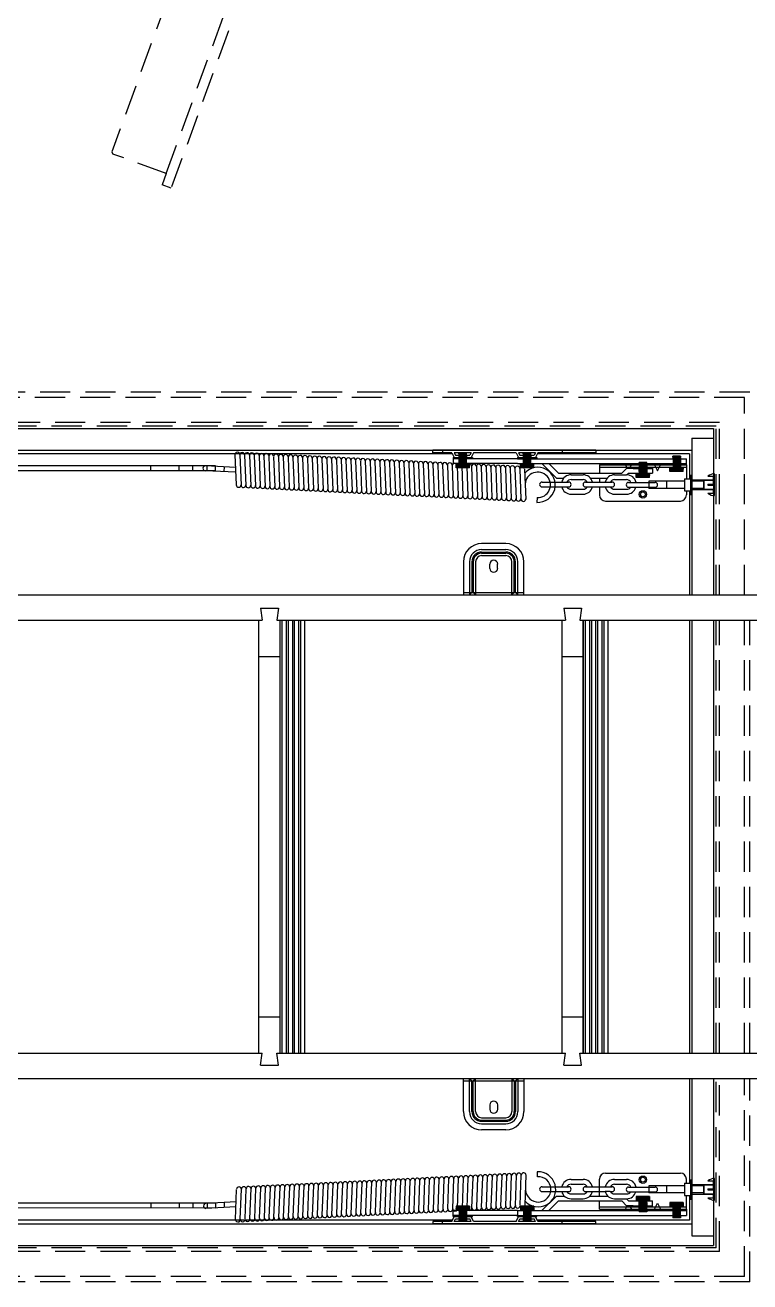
# Model space of a CAD drawing. Extents: x 216 to 4624, y 67 to 3629.
# Drawn here: x 3090 to 3690, y 624 to 1664 of the extents above; entities that cross this region are included whole.
import ezdxf

# ---------------------------------------------------------------- set-up
doc = ezdxf.new("R2010")
doc.units = 0
doc.header["$LTSCALE"] = 100
doc.header["$MEASUREMENT"] = 0
doc.linetypes.add('HIDDEN', pattern=[0.375, 0.25, -0.125])
doc.layers.get('0').update_dxf_attribs({"linetype": 'CONTINUOUS'})
doc.layers.add('SKJULT', color=7, linetype='HIDDEN')
pattern_1 = [(135, (5903.90907, -12883.20699), (-0.0883883476, -0.0883883476), [])]

msp = doc.modelspace()

# ---------------------------------------------------------------- hatches: boundary and pattern name
at = {"linetype": 'CONTINUOUS', "ltscale": 2}
h = msp.add_hatch(dxfattribs=at)
h.set_pattern_fill('ANSI31', angle=90, style=0)
h.set_pattern_definition(pattern_1)
h.paths.add_polyline_path([(3455.5, 1308.5), (3455.6, 1310.5), (3449.2, 1310.5), (3449.4, 1308.5), (3449.4, 1301.5), (3446.9, 1301.5), (3446.9, 1298), (3457.9, 1298), (3457.9, 1301.5), (3455.5, 1301.5)])
h.paths.add_polyline_path([(3502.6, 1301.5), (3500.2, 1301.5), (3500.2, 1298), (3511.2, 1298), (3511.2, 1301.5), (3508.7, 1301.5), (3508.7, 1308.5), (3508.9, 1310.5), (3502.5, 1310.5), (3502.6, 1308.5)])
h = msp.add_hatch(dxfattribs=at)
h.set_pattern_fill('ANSI31', angle=90, style=0)
h.set_pattern_definition(pattern_1)
h.paths.add_polyline_path([(3598.6, 1293.5), (3596.1, 1293.5), (3596.1, 1290), (3607.1, 1290), (3607.1, 1293.5), (3604.7, 1293.5), (3604.7, 1300.5), (3604.9, 1302.5), (3598.4, 1302.5), (3598.6, 1300.5)])
h.paths.add_polyline_path([(3626.5, 1298.5), (3624, 1298.5), (3624, 1295), (3635, 1295), (3635, 1298.5), (3632.6, 1298.5), (3632.6, 1305.5), (3632.8, 1307.5), (3626.3, 1307.5), (3626.5, 1305.5)])
h = msp.add_hatch(dxfattribs=at)
h.set_pattern_fill('ANSI31', angle=90, style=0)
h.set_pattern_definition(pattern_1)
h.paths.add_polyline_path([(3508.7, 683.5), (3511.2, 683.5), (3511.2, 687), (3500.2, 687), (3500.2, 683.5), (3502.6, 683.5), (3502.6, 676.5), (3502.5, 674.5), (3508.9, 674.5), (3508.7, 676.5)])
h.paths.add_polyline_path([(3449.4, 676.5), (3449.2, 674.5), (3455.6, 674.5), (3455.5, 676.5), (3455.5, 683.5), (3457.9, 683.5), (3457.9, 687), (3446.9, 687), (3446.9, 683.5), (3449.4, 683.5)])
h = msp.add_hatch(dxfattribs=at)
h.set_pattern_fill('ANSI31', angle=90, style=0)
h.set_pattern_definition(pattern_1)
h.paths.add_polyline_path([(3598.6, 684.5), (3598.4, 682.5), (3604.9, 682.5), (3604.7, 684.5), (3604.7, 691.5), (3607.1, 691.5), (3607.1, 695), (3596.1, 695), (3596.1, 691.5), (3598.6, 691.5)])
h.paths.add_polyline_path([(3632.6, 686.5), (3635, 686.5), (3635, 690), (3624, 690), (3624, 686.5), (3626.5, 686.5), (3626.5, 679.5), (3626.3, 677.5), (3632.8, 677.5), (3632.6, 679.5)])

# ---------------------------------------------------------------- linework, layer by layer
at = {"color": 7, "linetype": 'CONTINUOUS', "ltscale": 2}
for p, q in [((2485.1, 1330.5), (3660.1, 1330.5)), ((3642.1, 1322.5), (3660.1, 1322.5)), ((3642.1, 1322.5), (3642.1, 1192.8)), ((3660.1, 1330.5), (3660.1, 1192.8)), ((2503.1, 1312.5), (3642.1, 1312.5)), ((3435.7, 1312.5), (3435.7, 1310.5)), ((3534.7, 1312.5), (3534.7, 1310.5)), ((3642.1, 1291.9), (3642.1, 1275.9)), ((3570.3, 1282.2), (3574.6, 1282.2)), ((3606.6, 1287), (3606.6, 1281)), ((3621.1, 1287), (3621.1, 1281)), ((3642.1, 1171.8), (3642.1, 813.8)), ((3660.1, 1171.8), (3660.1, 813.8)), ((3642.1, 792.8), (3642.1, 662.5)), ((3660.1, 792.8), (3660.1, 654.5)), ((3642.1, 708.9), (3642.1, 692.9)), ((3574.6, 699.2), (3570.3, 699.2)), ((3606.6, 704), (3606.6, 698)), ((3621.1, 704), (3621.1, 698)), ((2503.1, 672.5), (3642.1, 672.5)), ((3435.7, 672.5), (3435.7, 674.5)), ((3534.7, 672.5), (3534.7, 674.5)), ((3642.1, 662.5), (3660.1, 662.5)), ((2485.1, 654.5), (3660.1, 654.5))]:
    msp.add_line(p, q, dxfattribs=at)
at = {"color": 7, "linetype": 'CONTINUOUS'}
for p, q in [((3427.7, 1310.5), (3427.7, 1312.5)), ((3562.7, 1312.5), (3427.7, 1312.5)), ((3443.4, 1310.5), (3427.7, 1310.5)), ((3443.4, 1310.5), (3445.4, 1306.5)), ((3445.4, 1310.5), (3446.4, 1308.5)), ((3459.4, 1310.5), (3445.4, 1310.5)), ((3449.4, 1308.5), (3449.2, 1310.5)), ((3455.5, 1308.5), (3455.6, 1310.5)), ((3459.4, 1310.5), (3458.4, 1308.5)), ((3461.4, 1310.5), (3459.4, 1306.5)), ((3496.7, 1310.5), (3461.4, 1310.5)), ((3496.7, 1310.5), (3498.7, 1306.5)), ((3498.7, 1310.5), (3499.7, 1308.5)), ((3512.7, 1310.5), (3498.7, 1310.5)), ((3502.6, 1308.5), (3502.5, 1310.5)), ((3508.7, 1308.5), (3508.9, 1310.5)), ((3512.7, 1310.5), (3511.7, 1308.5)), ((3514.7, 1310.5), (3512.7, 1306.5)), ((3562.7, 1310.5), (3514.7, 1310.5)), ((3562.7, 1312.5), (3562.7, 1310.5)), ((3443.9, 1309.5), (2506.1, 1309.5)), ((3263.9, 1308.8), (3264.9, 1283.8)), ((3267.9, 1308.6), (3268.9, 1283.6)), ((3271.9, 1308.4), (3272.9, 1283.4)), ((3275.9, 1308.2), (3276.9, 1283.2)), ((3279.9, 1308), (3280.8, 1283)), ((3283.9, 1307.8), (3284.8, 1282.8)), ((3287.9, 1307.6), (3288.8, 1282.6)), ((3291.9, 1307.4), (3292.8, 1282.4)), ((3295.9, 1307.2), (3296.8, 1282.2)), ((3299.9, 1307), (3300.8, 1282)), ((3303.9, 1306.8), (3304.8, 1281.8)), ((3307.9, 1306.6), (3308.8, 1281.6)), ((3311.9, 1306.4), (3312.8, 1281.4)), ((3315.9, 1306.2), (3316.8, 1281.2)), ((3319.9, 1306), (3320.8, 1281)), ((3323.9, 1305.8), (3324.8, 1280.9)), ((3327.9, 1305.6), (3328.8, 1280.7)), ((3331.8, 1305.4), (3332.8, 1280.5)), ((3335.8, 1305.2), (3336.8, 1280.3)), ((3339.8, 1305), (3340.8, 1280.1)), ((3343.8, 1304.8), (3344.8, 1279.9)), ((3347.8, 1304.6), (3348.8, 1279.7)), ((3351.8, 1304.4), (3352.8, 1279.5)), ((3355.8, 1304.2), (3356.8, 1279.3)), ((3359.8, 1304), (3360.8, 1279.1)), ((3363.8, 1303.8), (3364.7, 1278.9)), ((3367.8, 1303.6), (3368.7, 1278.7)), ((3371.8, 1303.4), (3372.7, 1278.5)), ((3375.8, 1303.2), (3376.7, 1278.3)), ((3379.8, 1303), (3380.7, 1278.1)), ((3383.8, 1302.8), (3384.7, 1277.9)), ((3387.8, 1302.7), (3388.7, 1277.7)), ((3391.8, 1302.5), (3392.7, 1277.5)), ((3395.8, 1302.3), (3396.7, 1277.3)), ((3399.8, 1302.1), (3400.7, 1277.1)), ((3403.8, 1301.9), (3404.7, 1276.9)), ((3407.8, 1301.7), (3408.7, 1276.7)), ((3411.7, 1301.5), (3412.7, 1276.5)), ((3415.7, 1301.3), (3416.7, 1276.3)), ((3419.7, 1301.1), (3420.7, 1276.1)), ((3423.7, 1300.9), (3424.7, 1275.9)), ((3427.7, 1300.7), (3428.7, 1275.7)), ((3431.7, 1300.5), (3432.7, 1275.5)), ((3435.7, 1300.3), (3436.7, 1275.3)), ((3439.7, 1300.1), (3440.7, 1275.1)), ((3443.7, 1299.9), (3444.6, 1274.9)), ((3444.4, 1306.5), (3449.4, 1306.5)), ((3444.4, 1306.5), (3444.4, 1305.5)), ((3444.4, 1305.5), (3444.4, 1301.5)), ((3449.4, 1305.5), (3444.4, 1305.5)), ((3449.4, 1301.5), (3444.4, 1301.5)), ((3446.4, 1308.5), (3449.4, 1308.5)), ((3446.9, 1298), (3446.9, 1301.5)), ((3449.2, 1306.5), (3449.2, 1305.5)), ((3449.4, 1301.5), (3449.4, 1308.5)), ((3449.4, 1308.5), (3449.4, 1306.5)), ((3455.5, 1301.5), (3455.5, 1308.5)), ((3455.5, 1308.5), (3455.5, 1306.5)), ((3455.5, 1308.5), (3458.4, 1308.5)), ((3455.5, 1306.5), (3460.4, 1306.5)), ((3497.7, 1305.5), (3455.5, 1305.5)), ((3497.7, 1301.5), (3455.5, 1301.5)), ((3455.7, 1306.5), (3455.7, 1305.5)), ((3457.9, 1298), (3457.9, 1301.5)), ((3460.4, 1306.5), (3460.4, 1305.5)), ((3497.7, 1306.5), (3502.6, 1306.5)), ((3497.7, 1306.5), (3497.7, 1305.5)), ((3497.7, 1305.5), (3502.6, 1305.5)), ((3497.7, 1301.5), (3502.6, 1301.5)), ((3499.7, 1308.5), (3502.6, 1308.5)), ((3500.2, 1298), (3500.2, 1301.5)), ((3502.4, 1306.5), (3502.4, 1305.5)), ((3502.6, 1301.5), (3502.6, 1308.5)), ((3502.6, 1308.5), (3502.6, 1306.5)), ((3508.7, 1301.5), (3508.7, 1308.5)), ((3508.7, 1308.5), (3508.7, 1306.5)), ((3508.7, 1308.5), (3511.7, 1308.5)), ((3508.7, 1306.5), (3513.7, 1306.5)), ((3508.7, 1305.5), (3513.7, 1305.5)), ((3508.7, 1301.5), (3598.5, 1301.5)), ((3508.9, 1306.5), (3508.9, 1305.5)), ((3511.2, 1298), (3511.2, 1301.5)), ((3513.7, 1306.5), (3513.7, 1305.5)), ((3513.7, 1305.5), (3626.6, 1305.5)), ((3640.1, 1309.5), (3514.2, 1309.5)), ((3530, 1289.5), (3518, 1301.5)), ((3531.6, 1293.5), (3523.6, 1301.5)), ((3565.6, 1300.5), (3598.6, 1300.5)), ((3565.6, 1300.5), (3565.6, 1293.5)), ((3587.1, 1300.5), (3588.6, 1297.5)), ((3590.6, 1297.5), (3592.1, 1300.5)), ((3604.9, 1302.5), (3598.4, 1302.5)), ((3598.6, 1300.5), (3598.4, 1302.5)), ((3598.6, 1300.5), (3598.6, 1293.5)), ((3604.7, 1300.5), (3604.9, 1302.5)), ((3604.7, 1300.5), (3604.7, 1293.5)), ((3604.7, 1300.5), (3626.6, 1300.5)), ((3604.8, 1301.5), (3626.6, 1301.5)), ((3611.1, 1300.5), (3613.6, 1295.5)), ((3613.6, 1295.5), (3616.1, 1300.5)), ((3621.6, 1300.5), (3621.6, 1301.5)), ((3621.6, 1300.5), (3626.6, 1300.5)), ((3632.8, 1307.5), (3626.3, 1307.5)), ((3626.5, 1305.5), (3626.3, 1307.5)), ((3626.4, 1300.5), (3626.4, 1301.5)), ((3626.5, 1305.5), (3626.5, 1298.5)), ((3632.6, 1305.5), (3632.8, 1307.5)), ((3632.6, 1305.5), (3632.6, 1298.5)), ((3632.7, 1305.5), (3637.6, 1305.5)), ((3632.7, 1301.5), (3637.6, 1301.5)), ((3632.7, 1300.5), (3637.6, 1300.5)), ((3632.7, 1300.5), (3637.6, 1300.5)), ((3632.9, 1300.5), (3632.9, 1301.5)), ((3637.6, 1300.5), (3637.6, 1305.5)), ((3637.6, 1300.5), (3637.6, 1289)), ((3640.1, 1309.5), (3640.1, 1289)), ((3247.7, 1299.5, 0.1), (3057.9, 1299.5, 0.1)), ((3247.7, 1295.5, 0.1), (3057.9, 1295.5, 0.1)), ((3194.3, 1295.5, 0.1), (3194.3, 1299.5, 0.1)), ((3217.8, 1295.5, 0.1), (3217.8, 1299.5, 0.1)), ((3229.1, 1295.5, 0.1), (3229.1, 1299.5, 0.1)), ((3264.5, 1294.3), (3239.3, 1295.6)), ((3264.3, 1298.3), (3239.5, 1299.6)), ((3240.8, 1295.5, 0.1), (3240.8, 1299.5, 0.1)), ((3247.7, 1295.5, 0.1), (3247.7, 1299.5, 0.1)), ((3255, 1298.8), (3254.8, 1294.8)), ((3457.9, 1298), (3446.9, 1298)), ((3447.7, 1299.7), (3448.6, 1274.7)), ((3451.7, 1299.5), (3452.6, 1274.5)), ((3455.7, 1299.3), (3456.6, 1274.3)), ((3459.7, 1299.1), (3460.6, 1274.1)), ((3463.7, 1298.9), (3464.6, 1273.9)), ((3467.7, 1298.7), (3468.6, 1273.7)), ((3471.7, 1298.5), (3472.6, 1273.5)), ((3475.7, 1298.3), (3476.6, 1273.3)), ((3479.7, 1298.1), (3480.6, 1273.1)), ((3483.7, 1297.9), (3484.6, 1272.9)), ((3487.7, 1297.7), (3488.6, 1272.7)), ((3491.6, 1297.5), (3492.6, 1272.5)), ((3495.6, 1297.3), (3496.6, 1272.3)), ((3499.6, 1297.1), (3500.6, 1272.1)), ((3511.2, 1298), (3500.2, 1298)), ((3503.6, 1297), (3504.6, 1271.9)), ((3530, 1289.5), (3536.1, 1289.5)), ((3531.6, 1293.5), (3584, 1293.5)), ((3542.1, 1292.2), (3552.1, 1292.2)), ((3558, 1289.5), (3572.1, 1289.5)), ((3565.6, 1298.5), (3598.6, 1298.5)), ((3565.6, 1289.5), (3565.6, 1286.2)), ((3578.1, 1292.2), (3588.1, 1292.2)), ((3588, 1297.5), (3584, 1293.5)), ((3593.6, 1297.5), (3588, 1297.5)), ((3589.6, 1293.5), (3588.3, 1292.2)), ((3589.6, 1293.5), (3598.6, 1293.5)), ((3593.6, 1298.5), (3593.6, 1297.5)), ((3593.6, 1297.5), (3598.6, 1297.5)), ((3596.1, 1290), (3596.1, 1293.5)), ((3607.1, 1290), (3596.1, 1290)), ((3598.4, 1298.5), (3598.4, 1297.5)), ((3598.6, 1295), (3598.6, 1297)), ((3604.7, 1298.5), (3626.6, 1298.5)), ((3604.7, 1297.5), (3609.6, 1297.5)), ((3604.7, 1295), (3604.7, 1297)), ((3604.7, 1293.5), (3609.6, 1293.5)), ((3604.9, 1298.5), (3604.9, 1297.5)), ((3607.1, 1290), (3607.1, 1293.5)), ((3609.6, 1298.5), (3609.6, 1297.5)), ((3609.6, 1297.5), (3609.6, 1293.5)), ((3624, 1295), (3624, 1298.5)), ((3635, 1295), (3624, 1295)), ((3632.7, 1298.5), (3637.6, 1298.5)), ((3635, 1295), (3635, 1298.5)), ((3641.1, 1291.9), (3641.1, 1275.9)), ((3641.1, 1291.9), (3642.1, 1291.9)), ((3655.4, 1291.1), (3660.9, 1291.1)), ((3660.1, 1284.8), (3660.1, 1291.1)), ((3660.9, 1275), (3660.9, 1293)), ((3518.1, 1286.2), (3540.1, 1286.2)), ((3518.1, 1282.2), (3540.1, 1282.2)), ((3542.1, 1288.2), (3552.1, 1288.2)), ((3542.1, 1280.2), (3552.1, 1280.2)), ((3554.1, 1286.2), (3576.1, 1286.2)), ((3554.1, 1282.2), (3570.3, 1282.2)), ((3565.6, 1282.2), (3565.6, 1275.5)), ((3574.6, 1282.2), (3576.1, 1282.2)), ((3578.1, 1288.2), (3588.1, 1288.2)), ((3578.1, 1280.2), (3588.1, 1280.2)), ((3589.7, 1285.9), (3611.7, 1285.9)), ((3589.7, 1281.9), (3611.7, 1281.9)), ((3636.1, 1287), (3606.6, 1287)), ((3636.1, 1281), (3606.6, 1281)), ((3636.1, 1289), (3636.1, 1279)), ((3636.1, 1289), (3641.1, 1289)), ((3636.1, 1287), (3636.1, 1281)), ((3636.1, 1279), (3641.1, 1279)), ((3637.6, 1279), (3637.6, 1275.5)), ((3640.1, 1279), (3640.1, 1192.8)), ((3651.9, 1287), (3641.1, 1287)), ((3651.9, 1281), (3641.1, 1281)), ((3642.1, 1288), (3660.1, 1288)), ((3642.1, 1280), (3660.1, 1280)), ((3651.9, 1287.8), (3659.7, 1287.8)), ((3651.9, 1280.3), (3651.9, 1287.8)), ((3651.9, 1287.8), (3651.9, 1280.3)), ((3651.9, 1280.3), (3659.7, 1280.3)), ((3655.4, 1284.4), (3655.4, 1283.6)), ((3655.4, 1284.4), (3659.7, 1284.4)), ((3655.4, 1283.6), (3659.7, 1283.6)), ((3660.1, 1283.7), (3660.1, 1276.9)), ((3660.1, 1276.9), (3660.1, 1279.9)), ((3514.1, 1273.4), (3513.9, 1269.4)), ((3542.1, 1276.2), (3552.1, 1276.2)), ((3570.6, 1270.5), (3632.6, 1270.5)), ((3578.1, 1276.2), (3588.1, 1276.2)), ((3641.1, 1275.9), (3642.1, 1275.9)), ((3655.4, 1276.9), (3660.9, 1276.9)), ((3488.1, 1235.3), (3468.1, 1235.3)), ((3468.1, 1230.3), (3488.1, 1230.3)), ((3468.1, 1228.3), (3488.1, 1228.3)), ((3468.1, 1227.3), (3488.1, 1227.3)), ((3453.1, 1220.3), (3453.1, 1192.8)), ((3458.1, 1220.3), (3458.1, 1192.8)), ((3460.1, 1220.3), (3460.1, 1194.8)), ((3461.1, 1220.3), (3461.1, 1194.8)), ((3463.1, 1220.3), (3463.1, 1192.8)), ((3468.1, 1225.3), (3488.1, 1225.3)), ((3474.8, 1214.8), (3474.8, 1218.3)), ((3481.3, 1214.8), (3481.3, 1218.3)), ((3493.1, 1192.8), (3493.1, 1220.3)), ((3495.1, 1194.8), (3495.1, 1220.3)), ((3496.1, 1194.8), (3496.1, 1220.3)), ((3498.1, 1192.8), (3498.1, 1220.3)), ((3503.1, 1192.8), (3503.1, 1220.3)), ((2725.2, 1192.8), (4623, 1192.8)), ((3453.1, 1194.8), (3503.1, 1194.8)), ((3453.1, 1192.8), (3503.1, 1192.8)), ((3458.1, 1192.8), (3460.1, 1194.8)), ((3461.1, 1194.8), (3463.1, 1192.8)), ((3493.1, 1192.8), (3495.1, 1194.8)), ((3496.1, 1194.8), (3498.1, 1192.8)), ((3285.1, 1181.8), (3299.8, 1181.8)), ((3285.1, 1181.8), (3286.5, 1171.8)), ((3299.8, 1181.8), (3298.5, 1171.8)), ((3536.1, 1181.8), (3537.5, 1171.8)), ((3536.1, 1181.8), (3550.8, 1181.8)), ((3550.8, 1181.8), (3549.5, 1171.8)), ((3047.5, 1171.8), (3286.5, 1171.8)), ((3283.7, 1011.6), (3283.7, 1171.8)), ((3298.5, 1171.8), (3537.5, 1171.8)), ((3301.2, 1011.6), (3301.2, 1171.8)), ((3301.4, 1011.6), (3301.4, 1171.8)), ((3303, 1011.6), (3303, 1171.8)), ((3306.6, 1011.6), (3306.6, 1171.8)), ((3308.2, 1011.6), (3308.2, 1171.8)), ((3311.7, 1011.6), (3311.7, 1171.8)), ((3313.3, 1011.6), (3313.3, 1171.8)), ((3316.8, 1011.6), (3316.8, 1171.8)), ((3318.4, 1011.6), (3318.4, 1171.8)), ((3321.8, 1011.6), (3321.8, 1171.8)), ((3534.7, 1011.6), (3534.7, 1171.8)), ((3549.5, 1171.8), (3788.5, 1171.8)), ((3552.2, 1011.6), (3552.2, 1171.8)), ((3552.4, 1011.6), (3552.4, 1171.8)), ((3554, 1011.6), (3554, 1171.8)), ((3557.6, 1011.6), (3557.6, 1171.8)), ((3559.2, 1011.6), (3559.2, 1171.8)), ((3562.7, 1011.6), (3562.7, 1171.8)), ((3564.3, 1011.6), (3564.3, 1171.8)), ((3567.8, 1011.6), (3567.8, 1171.8)), ((3569.4, 1011.6), (3569.4, 1171.8)), ((3572.8, 1011.6), (3572.8, 1171.8)), ((3640.1, 1171.8), (3640.1, 813.8)), ((3283.7, 1141.8), (3301.2, 1141.8)), ((3534.7, 1141.8), (3552.2, 1141.8)), ((3283.7, 813.8), (3283.7, 1011.6)), ((3301.2, 813.8), (3301.2, 1011.6)), ((3301.4, 813.8), (3301.4, 1011.6)), ((3303, 813.8), (3303, 1011.6)), ((3306.6, 813.8), (3306.6, 1011.6)), ((3308.2, 813.8), (3308.2, 1011.6)), ((3311.7, 813.8), (3311.7, 1011.6)), ((3313.3, 813.8), (3313.3, 1011.6)), ((3316.8, 813.8), (3316.8, 1011.6)), ((3318.4, 813.8), (3318.4, 1011.6)), ((3321.8, 813.8), (3321.8, 1011.6)), ((3534.7, 813.8), (3534.7, 1011.6)), ((3552.2, 813.8), (3552.2, 1011.6)), ((3552.4, 813.8), (3552.4, 1011.6)), ((3554, 813.8), (3554, 1011.6)), ((3557.6, 813.8), (3557.6, 1011.6)), ((3559.2, 813.8), (3559.2, 1011.6)), ((3562.7, 813.8), (3562.7, 1011.6)), ((3564.3, 813.8), (3564.3, 1011.6)), ((3567.8, 813.8), (3567.8, 1011.6)), ((3569.4, 813.8), (3569.4, 1011.6)), ((3572.8, 813.8), (3572.8, 1011.6)), ((3283.7, 843.8), (3301.2, 843.8)), ((3534.7, 843.8), (3552.2, 843.8)), ((3047.5, 813.8), (3286.5, 813.8)), ((3285.1, 803.8), (3286.5, 813.8)), ((3299.8, 803.8), (3298.5, 813.8)), ((3298.5, 813.8), (3537.5, 813.8)), ((3536.1, 803.8), (3537.5, 813.8)), ((3550.8, 803.8), (3549.5, 813.8)), ((3549.5, 813.8), (3788.5, 813.8)), ((3285.1, 803.8), (3299.8, 803.8)), ((3536.1, 803.8), (3550.8, 803.8)), ((2725.2, 792.8), (4623, 792.8)), ((3453.1, 792.8), (3503.1, 792.8)), ((3453.1, 765.3), (3453.1, 792.8)), ((3453.1, 790.8), (3503.1, 790.8)), ((3458.1, 765.3), (3458.1, 792.8)), ((3458.1, 792.8), (3460.1, 790.8)), ((3460.1, 765.3), (3460.1, 790.8)), ((3461.1, 790.8), (3463.1, 792.8)), ((3461.1, 765.3), (3461.1, 790.8)), ((3463.1, 765.3), (3463.1, 792.8)), ((3493.1, 792.8), (3493.1, 765.3)), ((3493.1, 792.8), (3495.1, 790.8)), ((3495.1, 790.8), (3495.1, 765.3)), ((3496.1, 790.8), (3498.1, 792.8)), ((3496.1, 790.8), (3496.1, 765.3)), ((3498.1, 792.8), (3498.1, 765.3)), ((3503.1, 792.8), (3503.1, 765.3)), ((3640.1, 792.8), (3640.1, 706)), ((3474.8, 770.8), (3474.8, 767.3)), ((3481.3, 770.8), (3481.3, 767.3)), ((3468.1, 760.3), (3488.1, 760.3)), ((3468.1, 758.3), (3488.1, 758.3)), ((3468.1, 757.3), (3488.1, 757.3)), ((3468.1, 755.3), (3488.1, 755.3)), ((3488.1, 750.3), (3468.1, 750.3)), ((3388.1, 682.2), (3389.1, 707.2)), ((3392.1, 682.4), (3393.1, 707.4)), ((3396.1, 682.6), (3397.1, 707.6)), ((3400.1, 682.8), (3401.1, 707.8)), ((3404.1, 683), (3405, 708)), ((3408.1, 683.2), (3409, 708.2)), ((3412.1, 683.4), (3413, 708.4)), ((3416.1, 683.6), (3417, 708.6)), ((3420.1, 683.8), (3421, 708.8)), ((3424.1, 684), (3425, 709)), ((3428.1, 684.2), (3429, 709.2)), ((3432.1, 684.4), (3433, 709.4)), ((3436.1, 684.6), (3437, 709.6)), ((3440.1, 684.8), (3441, 709.8)), ((3444.1, 685), (3445, 710)), ((3448.1, 685.2), (3449, 710.2)), ((3452.1, 685.4), (3453, 710.4)), ((3456, 685.6), (3457, 710.6)), ((3460, 685.8), (3461, 710.8)), ((3464, 686), (3465, 711)), ((3468, 686.2), (3469, 711.2)), ((3472, 686.4), (3473, 711.4)), ((3476, 686.6), (3477, 711.6)), ((3480, 686.8), (3481, 711.8)), ((3484, 687), (3485, 712)), ((3488, 687.2), (3488.9, 712.2)), ((3492, 687.4), (3492.9, 712.4)), ((3496, 687.6), (3496.9, 712.6)), ((3500, 687.8), (3500.9, 712.8)), ((3504, 687.9), (3504.9, 713)), ((3514.4, 711.4), (3514.2, 715.4)), ((3542.1, 709.2), (3552.1, 709.2)), ((3565.6, 695.5), (3565.6, 709.5)), ((3570.6, 714.5), (3632.6, 714.5)), ((3578.1, 709.2), (3588.1, 709.2)), ((3637.6, 706), (3637.6, 709.5)), ((3641.1, 708.9), (3641.1, 692.9)), ((3641.1, 708.9), (3642.1, 708.9)), ((3655.4, 708.1), (3660.9, 708.1)), ((3660.1, 701.8), (3660.1, 708.1)), ((3660.9, 692), (3660.9, 710)), ((3264.3, 676.1), (3265.2, 701)), ((3268.3, 676.3), (3269.2, 701.2)), ((3272.3, 676.5), (3273.2, 701.4)), ((3276.3, 676.7), (3277.2, 701.6)), ((3280.3, 676.9), (3281.2, 701.8)), ((3284.3, 677.1), (3285.2, 702)), ((3288.3, 677.3), (3289.2, 702.2)), ((3292.2, 677.4), (3293.2, 702.4)), ((3296.2, 677.6), (3297.2, 702.6)), ((3300.2, 677.8), (3301.2, 702.8)), ((3304.2, 678), (3305.2, 703)), ((3308.2, 678.2), (3309.2, 703.2)), ((3312.2, 678.4), (3313.2, 703.4)), ((3316.2, 678.6), (3317.2, 703.6)), ((3320.2, 678.8), (3321.2, 703.8)), ((3324.2, 679), (3325.1, 704)), ((3328.2, 679.2), (3329.1, 704.2)), ((3332.2, 679.4), (3333.1, 704.4)), ((3336.2, 679.6), (3337.1, 704.6)), ((3340.2, 679.8), (3341.1, 704.8)), ((3344.2, 680), (3345.1, 705)), ((3348.2, 680.2), (3349.1, 705.2)), ((3352.2, 680.4), (3353.1, 705.4)), ((3356.2, 680.6), (3357.1, 705.6)), ((3360.2, 680.8), (3361.1, 705.8)), ((3364.2, 681), (3365.1, 706)), ((3368.2, 681.2), (3369.1, 706.2)), ((3372.2, 681.4), (3373.1, 706.4)), ((3376.1, 681.6), (3377.1, 706.6)), ((3380.1, 681.8), (3381.1, 706.8)), ((3384.1, 682), (3385.1, 707)), ((3518.1, 703.2), (3540.1, 703.2)), ((3518.1, 699.2), (3540.1, 699.2)), ((3542.1, 705.2), (3552.1, 705.2)), ((3542.1, 697.2), (3552.1, 697.2)), ((3554.1, 703.2), (3576.1, 703.2)), ((3554.1, 699.2), (3570.3, 699.2)), ((3574.6, 699.2), (3576.1, 699.2)), ((3578.1, 705.2), (3588.1, 705.2)), ((3578.1, 697.2), (3588.1, 697.2)), ((3589.7, 702.9), (3611.7, 702.9)), ((3589.7, 698.9), (3611.7, 698.9)), ((3636.1, 704), (3606.6, 704)), ((3636.1, 698), (3606.6, 698)), ((3636.1, 706), (3636.1, 696)), ((3636.1, 706), (3641.1, 706)), ((3636.1, 704), (3636.1, 698)), ((3651.9, 704), (3641.1, 704)), ((3651.9, 698), (3641.1, 698)), ((3642.1, 705), (3660.1, 705)), ((3642.1, 697), (3660.1, 697)), ((3651.9, 704.8), (3659.7, 704.8)), ((3651.9, 697.3), (3651.9, 704.8)), ((3651.9, 704.8), (3651.9, 697.3)), ((3651.9, 697.3), (3659.7, 697.3)), ((3655.4, 701.4), (3655.4, 700.6)), ((3655.4, 701.4), (3659.7, 701.4)), ((3655.4, 700.6), (3659.7, 700.6)), ((3660.1, 700.7), (3660.1, 693.9)), ((3660.1, 693.9), (3660.1, 696.9)), ((3247.7, 689.5, 0.1), (3057.9, 689.6, -8.4)), ((3194.3, 689.5, 0.1), (3194.3, 685.5, 0.1)), ((3217.8, 689.5, 0.1), (3217.8, 685.5, 0.1)), ((3229.1, 689.5, 0.1), (3229.1, 685.5, 0.1)), ((3264.8, 690.6), (3239.7, 689.3)), ((3264.7, 686.5), (3239.9, 685.3)), ((3240.8, 689.5, 0.1), (3240.8, 685.5, 0.1)), ((3247.7, 689.5, 0.1), (3247.7, 685.5, 0.1)), ((3255.3, 686.1), (3255.1, 690.1)), ((3446.9, 687), (3446.9, 683.5)), ((3457.9, 687), (3446.9, 687)), ((3457.9, 687), (3457.9, 683.5)), ((3511.2, 687), (3500.2, 687)), ((3500.2, 687), (3500.2, 683.5)), ((3511.2, 687), (3511.2, 683.5)), ((3530, 695.5), (3518, 683.5)), ((3531.6, 691.5), (3523.6, 683.5)), ((3530, 695.5), (3536.4, 695.5)), ((3531.6, 691.5), (3584, 691.5)), ((3542.1, 693.2), (3552.1, 693.2)), ((3557.7, 695.5), (3572.4, 695.5)), ((3565.6, 684.5), (3565.6, 691.5)), ((3565.6, 686.5), (3598.6, 686.5)), ((3578.1, 693.2), (3588.1, 693.2)), ((3588, 687.5), (3584, 691.5)), ((3587.1, 684.5), (3588.6, 687.5)), ((3589.6, 691.5), (3588, 693.2)), ((3593.6, 687.5), (3588, 687.5)), ((3589.6, 691.5), (3598.6, 691.5)), ((3590.6, 687.5), (3592.1, 684.5)), ((3593.6, 687.5), (3598.6, 687.5)), ((3593.6, 686.5), (3593.6, 687.5)), ((3596.1, 695), (3596.1, 691.5)), ((3607.1, 695), (3596.1, 695)), ((3598.4, 686.5), (3598.4, 687.5)), ((3598.6, 684.5), (3598.6, 691.5)), ((3598.6, 690), (3598.6, 688)), ((3598.6, 684.5), (3598.6, 686.5)), ((3604.7, 684.5), (3604.7, 691.5)), ((3604.7, 691.5), (3609.6, 691.5)), ((3604.7, 690), (3604.7, 688)), ((3604.7, 687.5), (3609.6, 687.5)), ((3604.7, 686.5), (3626.6, 686.5)), ((3604.7, 684.5), (3604.7, 686.5)), ((3604.9, 686.5), (3604.9, 687.5)), ((3607.1, 695), (3607.1, 691.5)), ((3609.6, 687.5), (3609.6, 691.5)), ((3609.6, 686.5), (3609.6, 687.5)), ((3611.1, 684.5), (3613.6, 689.5)), ((3613.6, 689.5), (3616.1, 684.5)), ((3635, 690), (3624, 690)), ((3624, 690), (3624, 686.5)), ((3626.5, 679.5), (3626.5, 686.5)), ((3632.6, 679.5), (3632.6, 686.5)), ((3632.7, 686.5), (3637.6, 686.5)), ((3635, 690), (3635, 686.5)), ((3636.1, 696), (3641.1, 696)), ((3637.6, 684.5), (3637.6, 696)), ((3640.1, 696), (3640.1, 675.5)), ((3641.1, 692.9), (3642.1, 692.9)), ((3655.4, 693.9), (3660.9, 693.9)), ((3247.7, 685.5, 0.1), (3057.9, 685.6, -8.4)), ((3443.4, 674.5), (3445.4, 678.5)), ((3449.4, 683.5), (3444.4, 683.5)), ((3444.4, 679.5), (3444.4, 683.5)), ((3449.4, 679.5), (3444.4, 679.5)), ((3444.4, 678.5), (3444.4, 679.5)), ((3444.4, 678.5), (3449.4, 678.5)), ((3445.4, 674.5), (3446.4, 676.5)), ((3446.4, 676.5), (3449.4, 676.5)), ((3449.2, 678.5), (3449.2, 679.5)), ((3449.4, 676.5), (3449.2, 674.5)), ((3449.4, 683.5), (3449.4, 676.5)), ((3449.4, 676.5), (3449.4, 678.5)), ((3455.5, 683.5), (3455.5, 676.5)), ((3497.7, 683.5), (3455.5, 683.5)), ((3497.7, 679.5), (3455.5, 679.5)), ((3455.5, 678.5), (3460.4, 678.5)), ((3455.5, 676.5), (3455.5, 678.5)), ((3455.5, 676.5), (3458.4, 676.5)), ((3455.5, 676.5), (3455.6, 674.5)), ((3455.7, 678.5), (3455.7, 679.5)), ((3459.4, 674.5), (3458.4, 676.5)), ((3461.4, 674.5), (3459.4, 678.5)), ((3460.4, 678.5), (3460.4, 679.5)), ((3496.7, 674.5), (3498.7, 678.5)), ((3497.7, 683.5), (3497.7, 679.5)), ((3497.7, 683.5), (3502.6, 683.5)), ((3497.7, 679.5), (3502.6, 679.5)), ((3497.7, 678.5), (3497.7, 679.5)), ((3497.7, 678.5), (3502.6, 678.5)), ((3498.7, 674.5), (3499.7, 676.5)), ((3499.7, 676.5), (3502.6, 676.5)), ((3502.4, 678.5), (3502.4, 679.5)), ((3502.6, 676.5), (3502.5, 674.5)), ((3502.6, 683.5), (3502.6, 676.5)), ((3502.6, 676.5), (3502.6, 678.5)), ((3508.7, 683.5), (3508.7, 676.5)), ((3508.7, 683.5), (3598.5, 683.5)), ((3508.7, 679.5), (3513.7, 679.5)), ((3508.7, 678.5), (3513.7, 678.5)), ((3508.7, 676.5), (3508.7, 678.5)), ((3508.7, 676.5), (3508.9, 674.5)), ((3508.7, 676.5), (3511.7, 676.5)), ((3508.9, 678.5), (3508.9, 679.5)), ((3512.7, 674.5), (3511.7, 676.5)), ((3514.7, 674.5), (3512.7, 678.5)), ((3513.7, 679.5), (3626.6, 679.5)), ((3513.7, 678.5), (3513.7, 679.5)), ((3565.6, 684.5), (3598.6, 684.5)), ((3598.6, 684.5), (3598.4, 682.5)), ((3604.9, 682.5), (3598.4, 682.5)), ((3604.7, 684.5), (3604.9, 682.5)), ((3604.7, 684.5), (3626.6, 684.5)), ((3604.8, 683.5), (3626.6, 683.5)), ((3621.6, 684.5), (3621.6, 683.5)), ((3621.6, 684.5), (3626.6, 684.5)), ((3626.5, 679.5), (3626.3, 677.5)), ((3632.8, 677.5), (3626.3, 677.5)), ((3626.4, 684.5), (3626.4, 683.5)), ((3632.6, 679.5), (3632.8, 677.5)), ((3632.7, 684.5), (3637.6, 684.5)), ((3632.7, 684.5), (3637.6, 684.5)), ((3632.7, 683.5), (3637.6, 683.5)), ((3632.7, 679.5), (3637.6, 679.5)), ((3632.9, 684.5), (3632.9, 683.5)), ((3637.6, 684.5), (3637.6, 679.5)), ((3443.9, 675.5), (2506.1, 675.5)), ((3443.4, 674.5), (3427.7, 674.5)), ((3427.7, 674.5), (3427.7, 672.5)), ((3562.7, 672.5), (3427.7, 672.5)), ((3449.2, 674.5), (3445.4, 674.5)), ((3455.6, 674.5), (3449.2, 674.5)), ((3459.4, 674.5), (3455.6, 674.5)), ((3496.7, 674.5), (3461.4, 674.5)), ((3512.7, 674.5), (3498.7, 674.5)), ((3640.1, 675.5), (3514.2, 675.5)), ((3562.7, 674.5), (3514.7, 674.5)), ((3562.7, 672.5), (3562.7, 674.5))]:
    msp.add_line(p, q, dxfattribs=at)
at = {"color": 7, "linetype": 'HIDDEN'}
for p, q in [((3662.1, 652.5), (3662.1, 792.8)), ((3665, 649.6), (3665, 792.8)), ((3685.7, 628.9), (3685.7, 792.8)), ((3690.1, 624.5), (3690.1, 792.8)), ((3665, 649.6), (2480.2, 649.6)), ((3662.1, 652.5), (2483.1, 652.5)), ((3690.1, 624.5), (2455.1, 624.5)), ((3685.7, 628.9), (2459.5, 628.9))]:
    msp.add_line(p, q, dxfattribs=at)
at = {"color": 7, "linetype": 'CONTINUOUS'}
for centre, radius in [((3601.6, 1276), 3.05), ((3601.6, 1276), 2), ((3601.6, 709), 3.05), ((3601.6, 709), 2)]:
    msp.add_circle(centre, radius, dxfattribs=at)
for centre, radius, start, end in [((3265.9, 1308.9), 2, 2.15, 182.15), ((3269.9, 1308.7), 2, 2.15, 182.15), ((3273.9, 1308.5), 2, 2.15, 182.15), ((3277.9, 1308.3), 2, 2.15, 182.15), ((3281.9, 1308.1), 2, 2.15, 182.15), ((3285.9, 1307.9), 2, 2.15, 182.15), ((3289.9, 1307.7), 2, 2.15, 182.15), ((3293.9, 1307.5), 2, 2.15, 182.15), ((3297.9, 1307.3), 2, 2.15, 182.15), ((3301.9, 1307.1), 2, 2.15, 182.15), ((3305.9, 1306.9), 2, 2.15, 182.15), ((3309.9, 1306.7), 2, 2.15, 182.15), ((3313.9, 1306.5), 2, 2.15, 182.15), ((3317.9, 1306.3), 2, 2.15, 182.15), ((3321.9, 1306.1), 2, 2.15, 182.15), ((3325.9, 1305.9), 2, 2.15, 182.15), ((3329.9, 1305.7), 2, 2.15, 182.15), ((3333.8, 1305.5), 2, 2.15, 182.15), ((3337.8, 1305.3), 2, 2.15, 182.15), ((3341.8, 1305.1), 2, 2.15, 182.15), ((3345.8, 1304.9), 2, 2.15, 182.15), ((3349.8, 1304.7), 2, 2.15, 182.15), ((3353.8, 1304.5), 2, 2.15, 182.15), ((3357.8, 1304.3), 2, 2.15, 182.15), ((3361.8, 1304.1), 2, 2.15, 182.15), ((3365.8, 1303.9), 2, 2.15, 182.15), ((3369.8, 1303.7), 2, 2.15, 182.15), ((3373.8, 1303.5), 2, 2.15, 182.15), ((3377.8, 1303.3), 2, 2.15, 182.15), ((3381.8, 1303.1), 2, 2.15, 182.15), ((3385.8, 1302.9), 2, 2.15, 182.15), ((3389.8, 1302.7), 2, 2.15, 182.15), ((3393.8, 1302.5), 2, 2.15, 182.15), ((3397.8, 1302.3), 2, 2.15, 182.15), ((3401.8, 1302.1), 2, 2.15, 182.15), ((3405.8, 1301.9), 2, 2.15, 182.15), ((3409.8, 1301.7), 2, 2.15, 182.15), ((3413.7, 1301.5), 2, 2.15, 182.15), ((3417.7, 1301.3), 2, 2.15, 182.15), ((3421.7, 1301.1), 2, 2.15, 182.15), ((3425.7, 1300.9), 2, 2.15, 182.15), ((3429.7, 1300.7), 2, 2.15, 182.15), ((3433.7, 1300.5), 2, 2.15, 182.15), ((3437.7, 1300.3), 2, 2.15, 182.15), ((3441.7, 1300.1), 2, 2.15, 182.15), ((3445.7, 1299.9), 2, 2.15, 182.15), ((3449.7, 1299.7), 2, 2.15, 182.15), ((3453.7, 1299.5), 2, 2.15, 182.15), ((3457.7, 1299.3), 2, 2.15, 182.15), ((3461.7, 1299.1), 2, 2.15, 182.15), ((3465.7, 1298.9), 2, 2.15, 182.15), ((3469.7, 1298.7), 2, 2.15, 182.15), ((3473.7, 1298.5), 2, 2.15, 182.15), ((3477.7, 1298.3), 2, 2.15, 182.15), ((3481.7, 1298.2), 2, 2.15, 182.15), ((3485.7, 1298), 2, 2.15, 182.15), ((3489.7, 1297.8), 2, 2.15, 182.15), ((3239.4, 1297.6), 2, 87.15, 267.15), ((3493.6, 1297.6), 2, 2.15, 182.15), ((3497.6, 1297.4), 2, 2.15, 182.15), ((3501.6, 1297.2), 2, 355.0767, 182.15), ((3514.6, 1283.9), 14.5, 267.15, 138.3187), ((3514.6, 1283.9), 10.5, 267.15, 177.15), ((3542.1, 1284.2), 8, 90, 165.5225), ((3552.1, 1284.2), 8, 14.4775, 90), ((3578.1, 1284.2), 8, 90, 165.5225), ((3588.1, 1284.2), 8, 12.6068, 90), ((3660.9, 1284), 9, 90, 127.6699), ((3266.9, 1283.9), 2, 182.15, 2.15), ((3270.9, 1283.7), 2, 182.15, 2.15), ((3274.9, 1283.5), 2, 182.15, 2.15), ((3278.9, 1283.3), 2, 182.15, 2.15), ((3282.8, 1283.1), 2, 182.15, 2.15), ((3286.8, 1282.9), 2, 182.15, 2.15), ((3290.8, 1282.7), 2, 182.15, 2.15), ((3294.8, 1282.5), 2, 182.15, 2.15), ((3298.8, 1282.3), 2, 182.15, 2.15), ((3302.8, 1282.1), 2, 182.15, 2.15), ((3306.8, 1281.9), 2, 182.15, 2.15), ((3310.8, 1281.7), 2, 182.15, 2.15), ((3314.8, 1281.5), 2, 182.15, 2.15), ((3318.8, 1281.3), 2, 182.15, 2.15), ((3322.8, 1281.1), 2, 182.15, 2.15), ((3326.8, 1280.9), 2, 182.15, 2.15), ((3330.8, 1280.7), 2, 182.15, 2.15), ((3334.8, 1280.5), 2, 182.15, 2.15), ((3338.8, 1280.3), 2, 182.15, 2.15), ((3342.8, 1280.1), 2, 182.15, 2.15), ((3346.8, 1279.9), 2, 182.15, 2.15), ((3350.8, 1279.7), 2, 182.15, 2.15), ((3354.8, 1279.5), 2, 182.15, 2.15), ((3358.8, 1279.3), 2, 182.15, 2.15), ((3362.7, 1279.1), 2, 182.15, 2.15), ((3366.7, 1278.9), 2, 182.15, 2.15), ((3518.1, 1284.2), 2, 90, 270), ((3542.1, 1284.2), 8, 194.4775, 270), ((3542.1, 1284.2), 4, 90, 150), ((3542.1, 1284.2), 4, 210, 270), ((3540.1, 1284.2), 2, 270, 90), ((3552.1, 1284.2), 4, 30, 90), ((3554.1, 1284.2), 2, 90, 270), ((3552.1, 1284.2), 8, 270, 345.5225), ((3552.1, 1284.2), 4, 270, 330), ((3578.1, 1284.2), 8, 194.4775, 270), ((3578.1, 1284.2), 4, 90, 150), ((3578.1, 1284.2), 4, 210, 270), ((3576.1, 1284.2), 2, 270, 90), ((3589.7, 1283.9), 2, 90, 270), ((3588.1, 1284.2), 4, 25.882, 90), ((3588.1, 1284.2), 8, 270, 343.6359), ((3588.1, 1284.2), 4, 270, 325.7032), ((3611.7, 1283.9), 2, 270, 90), ((3659.7, 1288.2), 0.4, 270, 0), ((3659.7, 1284.8), 0.4, 270, 0), ((3659.7, 1284.8), 1.2, 270, 0), ((3659.7, 1279.9), 0.4, 0, 90), ((3370.7, 1278.7), 2, 182.15, 2.15), ((3374.7, 1278.5), 2, 182.15, 2.15), ((3378.7, 1278.3), 2, 182.15, 2.15), ((3382.7, 1278.1), 2, 182.15, 2.15), ((3386.7, 1277.9), 2, 182.15, 2.15), ((3390.7, 1277.7), 2, 182.15, 2.15), ((3394.7, 1277.5), 2, 182.15, 2.15), ((3398.7, 1277.3), 2, 182.15, 2.15), ((3402.7, 1277.1), 2, 182.15, 2.15), ((3406.7, 1276.9), 2, 182.15, 2.15), ((3410.7, 1276.7), 2, 182.15, 2.15), ((3414.7, 1276.5), 2, 182.15, 2.15), ((3418.7, 1276.4), 2, 182.15, 2.15), ((3422.7, 1276.2), 2, 182.15, 2.15), ((3426.7, 1276), 2, 182.15, 2.15), ((3430.7, 1275.8), 2, 182.15, 2.15), ((3434.7, 1275.6), 2, 182.15, 2.15), ((3438.7, 1275.4), 2, 182.15, 2.15), ((3442.7, 1275.2), 2, 182.15, 2.15), ((3446.6, 1275), 2, 182.15, 2.15), ((3450.6, 1274.8), 2, 182.15, 2.15), ((3454.6, 1274.6), 2, 182.15, 2.15), ((3458.6, 1274.4), 2, 182.15, 2.15), ((3462.6, 1274.2), 2, 182.15, 2.15), ((3466.6, 1274), 2, 182.15, 2.15), ((3470.6, 1273.8), 2, 182.15, 2.15), ((3474.6, 1273.6), 2, 182.15, 2.15), ((3478.6, 1273.4), 2, 182.15, 2.15), ((3482.6, 1273.2), 2, 182.15, 2.15), ((3486.6, 1273), 2, 182.15, 2.15), ((3490.6, 1272.8), 2, 182.15, 2.15), ((3494.6, 1272.6), 2, 182.15, 2.15), ((3498.6, 1272.4), 2, 182.15, 2.15), ((3502.6, 1272.2), 2, 182.15, 2.15), ((3570.6, 1275.5), 5, 180, 270), ((3632.6, 1275.5), 5, 270, 0), ((3660.9, 1284), 9, 232.3301, 270), ((3468.1, 1220.3), 15, 90, 180), ((3468.1, 1220.3), 10, 90, 180), ((3468.1, 1220.3), 8, 90, 180), ((3468.1, 1220.3), 7, 90, 180), ((3488.1, 1220.3), 15, 0, 90), ((3488.1, 1220.3), 10, 0, 90), ((3488.1, 1220.3), 8, 0, 90), ((3488.1, 1220.3), 7, 0, 90), ((3468.1, 1220.3), 5, 90, 180), ((3478.1, 1218.3), 3.25, 0, 180), ((3488.1, 1220.3), 5, 0, 90), ((3478.1, 1214.8), 3.25, 180, 0), ((3478.1, 770.8), 3.25, 0, 180), ((3468.1, 765.3), 15, 180, 270), ((3468.1, 765.3), 10, 180, 270), ((3468.1, 765.3), 8, 180, 270), ((3468.1, 765.3), 7, 180, 270), ((3468.1, 765.3), 5, 180, 270), ((3478.1, 767.3), 3.25, 180, 0), ((3488.1, 765.3), 15, 270, 0), ((3488.1, 765.3), 10, 270, 0), ((3488.1, 765.3), 5, 270, 0), ((3488.1, 765.3), 8, 270, 0), ((3488.1, 765.3), 7, 270, 0), ((3351.1, 705.1), 2, 357.85, 177.85), ((3355.1, 705.3), 2, 357.85, 177.85), ((3359.1, 705.5), 2, 357.85, 177.85), ((3363.1, 705.7), 2, 357.85, 177.85), ((3367.1, 705.9), 2, 357.85, 177.85), ((3371.1, 706.1), 2, 357.85, 177.85), ((3375.1, 706.3), 2, 357.85, 177.85), ((3379.1, 706.5), 2, 357.85, 177.85), ((3383.1, 706.7), 2, 357.85, 177.85), ((3387.1, 706.9), 2, 357.85, 177.85), ((3391.1, 707.1), 2, 357.85, 177.85), ((3395.1, 707.3), 2, 357.85, 177.85), ((3399.1, 707.5), 2, 357.85, 177.85), ((3403.1, 707.7), 2, 357.85, 177.85), ((3407, 707.9), 2, 357.85, 177.85), ((3411, 708.1), 2, 357.85, 177.85), ((3415, 708.3), 2, 357.85, 177.85), ((3419, 708.5), 2, 357.85, 177.85), ((3423, 708.7), 2, 357.85, 177.85), ((3427, 708.9), 2, 357.85, 177.85), ((3431, 709.1), 2, 357.85, 177.85), ((3435, 709.3), 2, 357.85, 177.85), ((3439, 709.5), 2, 357.85, 177.85), ((3443, 709.7), 2, 357.85, 177.85), ((3447, 709.9), 2, 357.85, 177.85), ((3451, 710.1), 2, 357.85, 177.85), ((3455, 710.3), 2, 357.85, 177.85), ((3459, 710.5), 2, 357.85, 177.85), ((3463, 710.7), 2, 357.85, 177.85), ((3467, 710.9), 2, 357.85, 177.85), ((3471, 711.1), 2, 357.85, 177.85), ((3475, 711.3), 2, 357.85, 177.85), ((3479, 711.5), 2, 357.85, 177.85), ((3483, 711.7), 2, 357.85, 177.85), ((3486.9, 711.9), 2, 357.85, 177.85), ((3490.9, 712.1), 2, 357.85, 177.85), ((3494.9, 712.3), 2, 357.85, 177.85), ((3498.9, 712.5), 2, 357.85, 177.85), ((3502.9, 712.7), 2, 357.85, 177.85), ((3514.9, 701), 14.5, 221.6813, 92.85), ((3514.9, 701), 10.5, 182.85, 92.85), ((3542.1, 701.2), 8, 90, 165.5225), ((3552.1, 701.2), 8, 14.4775, 90), ((3570.6, 709.5), 5, 90, 180), ((3578.1, 701.2), 8, 90, 165.5225), ((3588.1, 701.2), 8, 12.6068, 90), ((3632.6, 709.5), 5, 0, 90), ((3660.9, 701), 9, 90, 127.6699), ((3267.2, 701), 2, 357.85, 177.85), ((3271.2, 701.2), 2, 357.85, 177.85), ((3275.2, 701.4), 2, 357.85, 177.85), ((3279.2, 701.6), 2, 357.85, 177.85), ((3283.2, 701.8), 2, 357.85, 177.85), ((3287.2, 702), 2, 357.85, 177.85), ((3291.2, 702.2), 2, 357.85, 177.85), ((3295.2, 702.4), 2, 357.85, 177.85), ((3299.2, 702.6), 2, 357.85, 177.85), ((3303.2, 702.8), 2, 357.85, 177.85), ((3307.2, 703), 2, 357.85, 177.85), ((3311.2, 703.2), 2, 357.85, 177.85), ((3315.2, 703.4), 2, 357.85, 177.85), ((3319.2, 703.5), 2, 357.85, 177.85), ((3323.2, 703.7), 2, 357.85, 177.85), ((3327.1, 703.9), 2, 357.85, 177.85), ((3331.1, 704.1), 2, 357.85, 177.85), ((3335.1, 704.3), 2, 357.85, 177.85), ((3339.1, 704.5), 2, 357.85, 177.85), ((3343.1, 704.7), 2, 357.85, 177.85), ((3347.1, 704.9), 2, 357.85, 177.85), ((3518.1, 701.2), 2, 90, 270), ((3542.1, 701.2), 8, 194.4775, 270), ((3542.1, 701.2), 4, 90, 150), ((3542.1, 701.2), 4, 210, 270), ((3540.1, 701.2), 2, 270, 90), ((3552.1, 701.2), 4, 30, 90), ((3554.1, 701.2), 2, 90, 270), ((3552.1, 701.2), 8, 270, 345.5225), ((3552.1, 701.2), 4, 270, 330), ((3578.1, 701.2), 8, 194.4775, 270), ((3578.1, 701.2), 4, 90, 150), ((3578.1, 701.2), 4, 210, 270), ((3576.1, 701.2), 2, 270, 90), ((3589.7, 700.9), 2, 90, 270), ((3588.1, 701.2), 4, 25.882, 90), ((3588.1, 701.2), 8, 270, 343.6359), ((3588.1, 701.2), 4, 270, 325.7032), ((3611.7, 700.9), 2, 270, 90), ((3659.7, 705.2), 0.4, 270, 0), ((3659.7, 701.8), 0.4, 270, 0), ((3659.7, 701.8), 1.2, 270, 0), ((3659.7, 696.9), 0.4, 0, 90), ((3239.8, 687.3), 2, 92.85, 272.85), ((3474, 686.3), 2, 177.85, 357.85), ((3478, 686.5), 2, 177.85, 357.85), ((3482, 686.7), 2, 177.85, 357.85), ((3486, 686.9), 2, 177.85, 357.85), ((3490, 687.1), 2, 177.85, 357.85), ((3494, 687.3), 2, 177.85, 357.85), ((3498, 687.5), 2, 177.85, 357.85), ((3502, 687.7), 2, 177.85, 4.9233), ((3660.9, 701), 9, 232.3301, 270), ((3266.3, 676), 2, 177.85, 357.85), ((3270.3, 676.2), 2, 177.85, 357.85), ((3274.3, 676.4), 2, 177.85, 357.85), ((3278.3, 676.6), 2, 177.85, 357.85), ((3282.3, 676.8), 2, 177.85, 357.85), ((3286.3, 677), 2, 177.85, 357.85), ((3290.3, 677.2), 2, 177.85, 357.85), ((3294.2, 677.4), 2, 177.85, 357.85), ((3298.2, 677.6), 2, 177.85, 357.85), ((3302.2, 677.8), 2, 177.85, 357.85), ((3306.2, 678), 2, 177.85, 357.85), ((3310.2, 678.2), 2, 177.85, 357.85), ((3314.2, 678.4), 2, 177.85, 357.85), ((3318.2, 678.6), 2, 177.85, 357.85), ((3322.2, 678.8), 2, 177.85, 357.85), ((3326.2, 679), 2, 177.85, 357.85), ((3330.2, 679.2), 2, 177.85, 357.85), ((3334.2, 679.4), 2, 177.85, 357.85), ((3338.2, 679.6), 2, 177.85, 357.85), ((3342.2, 679.8), 2, 177.85, 357.85), ((3346.2, 680), 2, 177.85, 357.85), ((3350.2, 680.2), 2, 177.85, 357.85), ((3354.2, 680.4), 2, 177.85, 357.85), ((3358.2, 680.6), 2, 177.85, 357.85), ((3362.2, 680.8), 2, 177.85, 357.85), ((3366.2, 681), 2, 177.85, 357.85), ((3370.2, 681.2), 2, 177.85, 357.85), ((3374.1, 681.4), 2, 177.85, 357.85), ((3378.1, 681.6), 2, 177.85, 357.85), ((3382.1, 681.7), 2, 177.85, 357.85), ((3386.1, 681.9), 2, 177.85, 357.85), ((3390.1, 682.1), 2, 177.85, 357.85), ((3394.1, 682.3), 2, 177.85, 357.85), ((3398.1, 682.5), 2, 177.85, 357.85), ((3402.1, 682.7), 2, 177.85, 357.85), ((3406.1, 682.9), 2, 177.85, 357.85), ((3410.1, 683.1), 2, 177.85, 357.85), ((3414.1, 683.3), 2, 177.85, 357.85), ((3418.1, 683.5), 2, 177.85, 357.85), ((3422.1, 683.7), 2, 177.85, 357.85), ((3426.1, 683.9), 2, 177.85, 357.85), ((3430.1, 684.1), 2, 177.85, 357.85), ((3434.1, 684.3), 2, 177.85, 357.85), ((3438.1, 684.5), 2, 177.85, 357.85), ((3442.1, 684.7), 2, 177.85, 357.85), ((3446.1, 684.9), 2, 177.85, 357.85), ((3450.1, 685.1), 2, 177.85, 357.85), ((3454.1, 685.3), 2, 177.85, 357.85), ((3458, 685.5), 2, 177.85, 357.85), ((3462, 685.7), 2, 177.85, 357.85), ((3466, 685.9), 2, 177.85, 357.85), ((3470, 686.1), 2, 177.85, 357.85)]:
    msp.add_arc(centre, radius, start, end, dxfattribs=at)
at = {"layer": 'SKJULT', "color": 7, "linetype": 'HIDDEN'}
for p, q in [((3604.7, 2611), (3211.1, 1529.4)), ((3540.9, 2600.5), (3162, 1559.4)), ((3207, 1541.5), (3593.8, 2604.3)), ((3162, 1559.4), (3162.8, 1557.6)), ((3207, 1541.5), (3162.8, 1557.6)), ((3207, 1541.5), (3203.6, 1532.1)), ((3211.1, 1529.4), (3203.6, 1532.1)), ((3690.1, 1360.5), (2455.1, 1360.5)), ((3685.7, 1356.1), (2459.5, 1356.1)), ((3665, 1335.4), (2480.2, 1335.4)), ((3662.1, 1332.5), (2483.1, 1332.5))]:
    msp.add_line(p, q, dxfattribs=at)
at = {"layer": 'SKJULT', "color": 7}
for p, q in [((3685.7, 1192.8), (3685.7, 1356.1)), ((3662.1, 1192.8), (3662.1, 1332.5)), ((3665, 1192.8), (3665, 1335.4)), ((3662.1, 813.8), (3662.1, 1171.8)), ((3665, 813.8), (3665, 1171.8)), ((3685.7, 813.8), (3685.7, 1171.8)), ((3690.1, 813.8), (3690.1, 1171.8))]:
    msp.add_line(p, q, dxfattribs=at)

doc.saveas('drawing.dxf')
